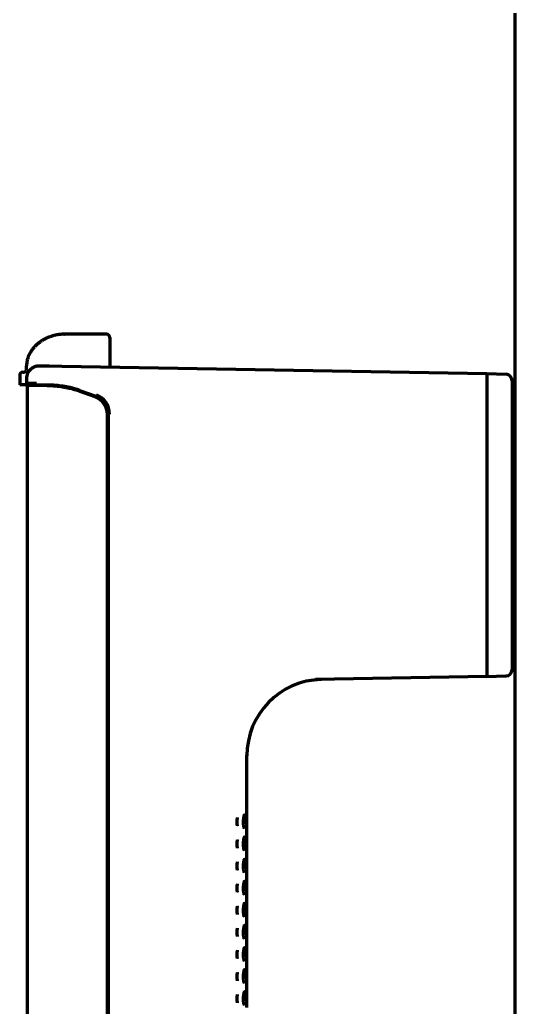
# Model space of a CAD drawing. Header units: inches. Extents: x -3055 to 7244, y 299 to 5591.
# Drawn here: x 776.6 to 855.1, y 2920.3 to 3076.6 of the extents above; entities that cross this region are included whole.
import ezdxf

# ---------------------------------------------------------------- set-up
doc = ezdxf.new("R2010")
doc.units = ezdxf.units.IN

msp = doc.modelspace()

# ---------------------------------------------------------------- linework, layer by layer
at = {"linetype": 'Continuous', "lineweight": 70}
for p, q in [((855.09, 2160.63), (855.09, 3808.63)), ((783.59, 3026.85), (783.68, 3026.85)), ((789.36, 3026.85), (783.68, 3026.85)), ((790.34, 3026.85), (789.36, 3026.85)), ((790.84, 3026.35), (790.84, 3021.67)), ((777.59, 3021.85), (777.59, 3021.1)), ((779.75, 3021.86), (781.23, 3021.84)), ((781.23, 3021.84), (783.25, 3021.8)), ((783.25, 3021.8), (850.59, 3020.63)), ((776.59, 3020.35), (776.59, 3018.85)), ((777.1, 3020.85), (777.35, 3020.85)), ((777.71, 3019.1), (777.71, 3019.86)), ((850.59, 3020.63), (853.63, 3020.52)), ((776.59, 3018.85), (776.6, 3018.85)), ((777.1, 3018.85), (776.6, 3018.85)), ((777.37, 3018.85), (777.1, 3018.85)), ((777.62, 3018.85), (777.37, 3018.85)), ((777.62, 3018.85), (777.67, 3018.85)), ((777.96, 3018.85), (777.67, 3018.85)), ((777.71, 3019.1), (779.25, 3019.1)), ((779.37, 3018.73), (777.77, 3018.73)), ((777.77, 3018.73), (777.77, 2899.13)), ((777.96, 3018.85), (779.49, 3018.85)), ((780.95, 3018.73), (779.37, 3018.73)), ((779.49, 3018.85), (780.95, 3018.85)), ((780.95, 3018.73), (781.65, 3018.73)), ((788.52, 3016.92), (786.03, 3017.83)), ((786.08, 3017.95), (788.62, 3017.02)), ((788.6, 3016.92), (786.11, 3017.83)), ((855.09, 3017.37), (854.59, 3017.37)), ((790.47, 2839.59), (790.47, 3014.14)), ((790.54, 2839.59), (790.54, 3014.14)), ((790.59, 3014.2), (790.59, 2839.53)), ((850.59, 2996.96), (850.59, 2996.81)), ((854.59, 2996.96), (854.59, 2996.81)), ((854.59, 2975.89), (855.09, 2975.89)), ((850.59, 2972.63), (823.47, 2972.15)), ((850.59, 2972.63), (853.63, 2972.73)), ((812.59, 2950.99), (812.59, 2960.17)), ((812.59, 2950.95), (812.59, 2950.99)), ((812.59, 2950.95), (812.59, 2950.96)), ((812.59, 2947.49), (812.59, 2948.26)), ((812.59, 2947.45), (812.59, 2947.49)), ((812.59, 2947.45), (812.59, 2947.46)), ((812.59, 2943.99), (812.59, 2944.76)), ((812.59, 2943.95), (812.59, 2943.99)), ((812.59, 2943.95), (812.59, 2943.96)), ((812.59, 2940.49), (812.59, 2941.26)), ((812.59, 2940.45), (812.59, 2940.49)), ((812.59, 2940.45), (812.59, 2940.46)), ((812.59, 2936.99), (812.59, 2937.76)), ((812.59, 2936.95), (812.59, 2936.99)), ((812.59, 2936.95), (812.59, 2936.96)), ((812.59, 2933.49), (812.59, 2934.26)), ((812.59, 2933.45), (812.59, 2933.49)), ((812.59, 2933.45), (812.59, 2933.46)), ((812.59, 2929.99), (812.59, 2930.76)), ((812.59, 2929.95), (812.59, 2929.99)), ((812.59, 2929.95), (812.59, 2929.96)), ((812.59, 2926.49), (812.59, 2927.26)), ((812.59, 2926.45), (812.59, 2926.49)), ((812.59, 2926.45), (812.59, 2926.46)), ((812.59, 2922.99), (812.59, 2923.76)), ((812.59, 2922.95), (812.59, 2922.99)), ((812.59, 2922.95), (812.59, 2922.96))]:
    msp.add_line(p, q, dxfattribs=at)
for centre, radius, start, end in [((790.34, 3026.35), 0.5, 0, 90), ((777.34, 3021.1), 0.25, 270, 0), ((777.09, 3020.35), 0.5, 90, 180), ((853.59, 3019.52), 1, 0, 88), ((787.59, 3014.2), 3, 0, 70), ((787.57, 3014.2), 3.25, 0, 70), ((853.59, 2973.73), 1, 272, 0), ((824.59, 2960.17), 12, 91, 180.4798)]:
    msp.add_arc(centre, radius, start, end, dxfattribs=at)
for centre, major_axis, ratio, start_param, end_param in [((780.95, 3003.85), (-14.35, 4.38), 1, 4.659358, 4.764065), ((780.95, 3003.76), (0, 14.97), 0.996917, 5.935115, 6.033925), ((787.52, 3014.14), (0, 2.96), 0.996917, 4.712389, 5.935111), ((787.59, 3014.14), (0, 2.96), 0.996917, 4.712389, 5.935111)]:
    msp.add_ellipse(centre, major_axis=major_axis, ratio=ratio, start_param=start_param, end_param=end_param, dxfattribs=at)
for points, knots in [([(783.68, 3026.85), (783.66, 3026.85), (783.65, 3026.85), (783.63, 3026.85), (783.6, 3026.85), (783.52, 3026.85), (783.36, 3026.85), (783.14, 3026.83), (782.96, 3026.81), (782.82, 3026.8), (782.78, 3026.79), (782.69, 3026.78), (782.64, 3026.77), (782.42, 3026.73), (782.25, 3026.7), (781.9, 3026.61), (781.56, 3026.51), (781.22, 3026.38), (780.89, 3026.24), (780.73, 3026.17), (780.53, 3026.06), (780.49, 3026.04), (780.41, 3026), (780.3, 3025.93), (780.18, 3025.86), (779.95, 3025.72), (779.81, 3025.61), (779.63, 3025.48), (779.59, 3025.45), (779.52, 3025.39), (779.49, 3025.36), (779.38, 3025.28), (779.32, 3025.22), (779.12, 3025.03), (778.99, 3024.91), (778.75, 3024.64), (778.64, 3024.5), (778.51, 3024.32), (778.48, 3024.28), (778.43, 3024.21), (778.41, 3024.17), (778.33, 3024.06), (778.29, 3023.98), (778.15, 3023.75), (778.07, 3023.59), (777.93, 3023.26), (777.87, 3023.09), (777.8, 3022.84), (777.78, 3022.75), (777.75, 3022.62), (777.74, 3022.57), (777.73, 3022.48), (777.72, 3022.44), (777.69, 3022.21), (777.67, 3022.03), (777.67, 3021.85)], [0, 0, 0, 0, 0.003906, 0.003906, 0.007812, 0.015625, 0.03125, 0.0625, 0.09375, 0.09375, 0.109375, 0.109375, 0.125, 0.125, 0.1875, 0.1875, 0.25, 0.3125, 0.3125, 0.375, 0.375, 0.390625, 0.390625, 0.40625, 0.4375, 0.4375, 0.5, 0.5, 0.515625, 0.515625, 0.53125, 0.53125, 0.5625, 0.5625, 0.625, 0.625, 0.6875, 0.6875, 0.703125, 0.703125, 0.71875, 0.71875, 0.75, 0.75, 0.8125, 0.8125, 0.875, 0.875, 0.90625, 0.90625, 0.921875, 0.921875, 0.9375, 0.9375, 1, 1, 1, 1]), ([(777.71, 3019.86), (777.71, 3020), (777.72, 3020.13), (777.76, 3020.32), (777.78, 3020.39), (777.8, 3020.47), (777.81, 3020.48), (777.82, 3020.51), (777.83, 3020.53), (777.84, 3020.58), (777.85, 3020.61), (777.92, 3020.76), (777.98, 3020.88), (778.07, 3021.01), (778.09, 3021.04), (778.13, 3021.09), (778.15, 3021.12), (778.22, 3021.2), (778.26, 3021.24), (778.4, 3021.38), (778.51, 3021.47), (778.65, 3021.56), (778.67, 3021.57), (778.73, 3021.61), (778.76, 3021.62), (778.85, 3021.67), (778.97, 3021.72), (779.09, 3021.77), (779.19, 3021.79), (779.22, 3021.8), (779.29, 3021.82), (779.32, 3021.83), (779.48, 3021.86), (779.61, 3021.87), (779.75, 3021.86)], [0, 0, 0, 0, 0.125, 0.125, 0.1875, 0.1875, 0.203125, 0.203125, 0.21875, 0.21875, 0.25, 0.25, 0.375, 0.375, 0.40625, 0.40625, 0.4375, 0.4375, 0.5, 0.5, 0.625, 0.625, 0.65625, 0.65625, 0.6875, 0.6875, 0.75, 0.8125, 0.8125, 0.84375, 0.84375, 0.875, 0.875, 1, 1, 1, 1]), ([(854.59, 3019.52), (854.59, 3019.52), (854.59, 3019.52), (854.59, 3019.51), (854.59, 3019.5), (854.59, 3019.48), (854.59, 3019.45), (854.59, 3019.34), (854.59, 3019.24), (854.59, 3018.96), (854.59, 3018.78), (854.59, 3018.47), (854.59, 3018.35), (854.59, 3018.2), (854.59, 3018.17), (854.59, 3018.1), (854.59, 3018.07), (854.59, 3017.97), (854.59, 3017.9), (854.59, 3017.55), (854.59, 3017.23), (854.59, 3016.71), (854.59, 3016.52), (854.59, 3016.24), (854.59, 3016.14), (854.59, 3015.94), (854.59, 3015.84), (854.59, 3015.32), (854.59, 3014.87), (854.59, 3013.93), (854.59, 3013.43), (854.59, 3012.64), (854.59, 3012.37), (854.59, 3011.96), (854.59, 3011.82), (854.59, 3011.6), (854.59, 3011.53), (854.59, 3011.39), (854.59, 3011.32), (854.59, 3010.66), (854.59, 3010.07), (854.59, 3008.83), (854.59, 3008.2), (854.59, 3007.22), (854.59, 3006.89), (854.59, 3006.38), (854.59, 3006.22), (854.59, 3005.88), (854.59, 3005.71), (854.59, 3004.85), (854.59, 3004.16), (854.59, 3002.76), (854.59, 3002.05), (854.59, 3000.62), (854.59, 2999.89), (854.59, 2999.07), (854.59, 2998.98), (854.59, 2998.8), (854.59, 2998.71), (854.59, 2998.43), (854.59, 2998.25), (854.59, 2997.7), (854.59, 2997.33), (854.59, 2996.96)], [0, 0, 0, 0, 0.01425, 0.01425, 0.029897, 0.029897, 0.06119, 0.06119, 0.123777, 0.123777, 0.186365, 0.186365, 0.217658, 0.217658, 0.225482, 0.225482, 0.233305, 0.233305, 0.248952, 0.248952, 0.311539, 0.311539, 0.342833, 0.342833, 0.35848, 0.35848, 0.374127, 0.374127, 0.436714, 0.436714, 0.499301, 0.499301, 0.530595, 0.530595, 0.546242, 0.546242, 0.554065, 0.554065, 0.561889, 0.561889, 0.624476, 0.624476, 0.687063, 0.687063, 0.718357, 0.718357, 0.734004, 0.734004, 0.749651, 0.749651, 0.812238, 0.812238, 0.874825, 0.874825, 0.937413, 0.937413, 0.945236, 0.945236, 0.95306, 0.95306, 0.968706, 0.968706, 1, 1, 1, 1]), ([(777.96, 3018.85), (777.95, 3018.85), (777.93, 3018.85), (777.91, 3018.86), (777.9, 3018.86), (777.88, 3018.86), (777.87, 3018.87), (777.85, 3018.88), (777.84, 3018.88), (777.81, 3018.9), (777.8, 3018.91), (777.77, 3018.94), (777.76, 3018.95), (777.75, 3018.97), (777.75, 3018.98), (777.74, 3018.99), (777.73, 3019.01), (777.72, 3019.02), (777.72, 3019.04), (777.72, 3019.04), (777.71, 3019.07), (777.71, 3019.09), (777.71, 3019.1)], [0, 0, 0, 0, 0.125, 0.125, 0.1875, 0.1875, 0.25, 0.25, 0.375, 0.375, 0.5, 0.5, 0.625, 0.625, 0.6875, 0.6875, 0.75, 0.8125, 0.8125, 0.875, 0.875, 1, 1, 1, 1]), ([(780.95, 3018.85), (781.07, 3018.85), (781.19, 3018.85), (781.45, 3018.84), (781.58, 3018.84), (781.86, 3018.82), (782, 3018.82), (782.22, 3018.8), (782.3, 3018.79), (782.41, 3018.78), (782.45, 3018.78), (782.53, 3018.77), (782.57, 3018.76), (782.76, 3018.74), (782.92, 3018.72), (783.16, 3018.69), (783.25, 3018.67), (783.37, 3018.66), (783.41, 3018.65), (783.49, 3018.63), (783.53, 3018.63), (783.74, 3018.59), (784.07, 3018.53), (784.41, 3018.45), (784.58, 3018.41)], [0, 0, 0, 0, 0.125, 0.125, 0.25, 0.25, 0.375, 0.375, 0.4375, 0.4375, 0.46875, 0.46875, 0.5, 0.5, 0.625, 0.625, 0.6875, 0.6875, 0.71875, 0.71875, 0.75, 0.75, 0.875, 1, 1, 1, 1]), ([(780.95, 3018.73), (781.07, 3018.73), (781.2, 3018.73), (781.47, 3018.72), (781.6, 3018.71), (781.89, 3018.7), (782.03, 3018.69), (782.26, 3018.67), (782.34, 3018.66), (782.45, 3018.65), (782.49, 3018.65), (782.57, 3018.64), (782.61, 3018.63), (782.81, 3018.61), (782.97, 3018.59), (783.29, 3018.54), (783.45, 3018.51), (783.78, 3018.45), (783.95, 3018.42), (784.16, 3018.38), (784.2, 3018.37), (784.29, 3018.35), (784.33, 3018.34), (784.46, 3018.31), (784.54, 3018.29), (784.63, 3018.26)], [0, 0, 0, 0, 0.125, 0.125, 0.25, 0.25, 0.375, 0.375, 0.4375, 0.4375, 0.46875, 0.46875, 0.5, 0.5, 0.625, 0.625, 0.75, 0.75, 0.875, 0.875, 0.90625, 0.90625, 0.9375, 0.9375, 1, 1, 1, 1]), ([(850.59, 2996.81), (850.59, 2993.54), (850.59, 2987.12), (850.59, 2979.12), (850.59, 2973.85), (850.59, 2972.63), (850.59, 2972.63)], [0, 0, 0, 0, 0.250016, 0.500032, 0.750048, 1, 1, 1, 1]), ([(854.59, 2996.81), (854.59, 2996.06), (854.59, 2995.31), (854.59, 2994.37), (854.59, 2994.19), (854.59, 2993.81), (854.59, 2993.63), (854.59, 2993.07), (854.59, 2992.7), (854.59, 2991.6), (854.59, 2990.88), (854.59, 2989.45), (854.59, 2988.74), (854.59, 2987.35), (854.59, 2986.67), (854.59, 2985.91), (854.59, 2985.83), (854.59, 2985.66), (854.59, 2985.41), (854.59, 2985.16), (854.59, 2984.83), (854.59, 2984.67), (854.59, 2984.35), (854.59, 2984.18), (854.59, 2983.39), (854.59, 2982.78), (854.59, 2981.6), (854.59, 2981.04), (854.59, 2980.22), (854.59, 2979.96), (854.59, 2979.64), (854.59, 2979.57), (854.59, 2979.45), (854.59, 2979.26), (854.59, 2979.07), (854.59, 2978.47), (854.59, 2978.01), (854.59, 2977.17), (854.59, 2976.78), (854.59, 2976.33), (854.59, 2976.2), (854.59, 2976.08), (854.59, 2975.99), (854.59, 2975.95), (854.59, 2975.75), (854.59, 2975.6), (854.59, 2975.17), (854.59, 2974.92), (854.59, 2974.49), (854.59, 2974.31), (854.59, 2974.09), (854.59, 2974.03), (854.59, 2973.95), (854.59, 2973.92), (854.59, 2973.88), (854.59, 2973.86), (854.59, 2973.77), (854.59, 2973.73), (854.59, 2973.73)], [0, 0, 0, 0, 0.062517, 0.062517, 0.078146, 0.078146, 0.093775, 0.093775, 0.125034, 0.125034, 0.187551, 0.187551, 0.250068, 0.250068, 0.312584, 0.312584, 0.320399, 0.320399, 0.328214, 0.343843, 0.343843, 0.359472, 0.359472, 0.375101, 0.375101, 0.437618, 0.437618, 0.500135, 0.500135, 0.531394, 0.531394, 0.539208, 0.539208, 0.547023, 0.562652, 0.562652, 0.625169, 0.625169, 0.687686, 0.687686, 0.703315, 0.71113, 0.71113, 0.718944, 0.718944, 0.750203, 0.750203, 0.81272, 0.81272, 0.875236, 0.875236, 0.906495, 0.906495, 0.922124, 0.922124, 0.937753, 0.937753, 1, 1, 1, 1]), ([(812.05, 2949.48), (812.05, 2949.55), (812.04, 2949.76), (812.06, 2950.11), (812.11, 2950.42), (812.15, 2950.59), (812.17, 2950.65), (812.17, 2950.66), (812.17, 2950.66)], [0, 0, 0, 0, 0.131178, 0.418189, 0.657493, 0.839491, 0.956498, 1, 1, 1, 1]), ([(812.17, 2950.65), (812.17, 2950.65), (812.17, 2950.66), (812.18, 2950.69), (812.2, 2950.71), (812.22, 2950.73), (812.22, 2950.74), (812.24, 2950.75), (812.24, 2950.75), (812.25, 2950.75), (812.26, 2950.75), (812.26, 2950.75), (812.26, 2950.74), (812.27, 2950.74), (812.28, 2950.73), (812.29, 2950.71), (812.3, 2950.69), (812.31, 2950.68), (812.31, 2950.67), (812.31, 2950.66), (812.32, 2950.63), (812.33, 2950.59), (812.34, 2950.54), (812.34, 2950.53), (812.35, 2950.5), (812.35, 2950.49), (812.36, 2950.46), (812.36, 2950.43), (812.37, 2950.35), (812.37, 2950.3), (812.38, 2950.22), (812.38, 2950.2), (812.38, 2950.18), (812.38, 2950.18), (812.38, 2950.17)], [0, 0, 0, 0, 0.008591, 0.008591, 0.143881, 0.143881, 0.211527, 0.211527, 0.279172, 0.279172, 0.312995, 0.312995, 0.346817, 0.346817, 0.414463, 0.482108, 0.482108, 0.51593, 0.51593, 0.549753, 0.549753, 0.685044, 0.685044, 0.718866, 0.718866, 0.752689, 0.752689, 0.820334, 0.820334, 0.955625, 0.955625, 0.989447, 0.989447, 1, 1, 1, 1]), ([(812.59, 2948.29), (812.59, 2948.29), (812.59, 2948.3), (812.59, 2948.33), (812.58, 2948.49), (812.56, 2948.82), (812.55, 2949.28), (812.55, 2949.79), (812.56, 2950.28), (812.57, 2950.67), (812.58, 2950.87), (812.59, 2950.94), (812.59, 2950.95), (812.59, 2950.95)], [0, 0, 0, 0, 0.010183, 0.070351, 0.180646, 0.300593, 0.425928, 0.557826, 0.693584, 0.815302, 0.931069, 0.992468, 1, 1, 1, 1]), ([(811.02, 2949.63), (811.02, 2949.66), (811.02, 2949.69), (811.02, 2949.75), (811.02, 2949.79), (811.03, 2949.88), (811.04, 2949.94), (811.05, 2950.03), (811.05, 2950.06), (811.07, 2950.12), (811.08, 2950.17), (811.09, 2950.22), (811.1, 2950.26), (811.11, 2950.27), (811.11, 2950.29)], [0, 0, 0, 0, 0.133672, 0.133672, 0.267344, 0.267344, 0.534688, 0.534688, 0.66836, 0.66836, 0.802032, 0.935704, 0.935704, 1, 1, 1, 1]), ([(811.11, 2948.98), (811.1, 2949.01), (811.09, 2949.05), (811.07, 2949.1), (811.07, 2949.11), (811.07, 2949.14), (811.06, 2949.15), (811.05, 2949.2), (811.05, 2949.22), (811.04, 2949.31), (811.03, 2949.37), (811.02, 2949.47), (811.02, 2949.5), (811.02, 2949.56), (811.02, 2949.6), (811.02, 2949.63)], [0, 0, 0, 0, 0.182784, 0.182784, 0.250885, 0.250885, 0.318987, 0.318987, 0.455189, 0.455189, 0.727595, 0.727595, 0.863797, 0.863797, 1, 1, 1, 1]), ([(812.17, 2948.6), (812.17, 2948.6), (812.17, 2948.6), (812.15, 2948.64), (812.13, 2948.74), (812.09, 2948.95), (812.06, 2949.21), (812.05, 2949.4), (812.05, 2949.48)], [0, 0, 0, 0, 0.016778, 0.130118, 0.295745, 0.532032, 0.825813, 1, 1, 1, 1]), ([(812.48, 2949.51), (812.48, 2949.56), (812.48, 2949.79), (812.48, 2950.09), (812.46, 2950.27), (812.46, 2950.3)], [0, 0, 0, 0, 0.175328, 0.891133, 1, 1, 1, 1]), ([(812.59, 2944.79), (812.59, 2944.79), (812.59, 2944.8), (812.59, 2944.83), (812.58, 2944.99), (812.56, 2945.32), (812.55, 2945.78), (812.55, 2946.29), (812.56, 2946.78), (812.57, 2947.17), (812.58, 2947.37), (812.59, 2947.44), (812.59, 2947.45), (812.59, 2947.45)], [0, 0, 0, 0, 0.010183, 0.070351, 0.180646, 0.300593, 0.425928, 0.557826, 0.693584, 0.815302, 0.931069, 0.992468, 1, 1, 1, 1]), ([(811.02, 2946.13), (811.02, 2946.16), (811.02, 2946.19), (811.02, 2946.25), (811.02, 2946.29), (811.03, 2946.38), (811.04, 2946.44), (811.05, 2946.53), (811.05, 2946.56), (811.07, 2946.62), (811.08, 2946.67), (811.09, 2946.72), (811.1, 2946.76), (811.11, 2946.77), (811.11, 2946.79)], [0, 0, 0, 0, 0.133672, 0.133672, 0.267344, 0.267344, 0.534688, 0.534688, 0.66836, 0.66836, 0.802032, 0.935704, 0.935704, 1, 1, 1, 1]), ([(811.11, 2945.48), (811.1, 2945.51), (811.09, 2945.55), (811.07, 2945.6), (811.07, 2945.61), (811.07, 2945.64), (811.06, 2945.65), (811.05, 2945.7), (811.05, 2945.72), (811.04, 2945.81), (811.03, 2945.87), (811.02, 2945.97), (811.02, 2946), (811.02, 2946.06), (811.02, 2946.1), (811.02, 2946.13)], [0, 0, 0, 0, 0.182784, 0.182784, 0.250885, 0.250885, 0.318987, 0.318987, 0.455189, 0.455189, 0.727595, 0.727595, 0.863797, 0.863797, 1, 1, 1, 1]), ([(812.05, 2945.98), (812.05, 2946.05), (812.04, 2946.26), (812.06, 2946.61), (812.11, 2946.92), (812.15, 2947.09), (812.17, 2947.15), (812.17, 2947.16), (812.17, 2947.16)], [0, 0, 0, 0, 0.131178, 0.418189, 0.657493, 0.839491, 0.956498, 1, 1, 1, 1]), ([(812.17, 2945.1), (812.17, 2945.1), (812.17, 2945.1), (812.15, 2945.14), (812.13, 2945.24), (812.09, 2945.45), (812.06, 2945.71), (812.05, 2945.9), (812.05, 2945.98)], [0, 0, 0, 0, 0.016778, 0.130118, 0.295745, 0.532032, 0.825813, 1, 1, 1, 1]), ([(812.17, 2947.15), (812.17, 2947.15), (812.17, 2947.16), (812.18, 2947.19), (812.2, 2947.21), (812.22, 2947.23), (812.22, 2947.24), (812.24, 2947.25), (812.24, 2947.25), (812.25, 2947.25), (812.26, 2947.25), (812.26, 2947.25), (812.26, 2947.24), (812.27, 2947.24), (812.28, 2947.23), (812.29, 2947.21), (812.3, 2947.19), (812.31, 2947.18), (812.31, 2947.17), (812.31, 2947.16), (812.32, 2947.13), (812.33, 2947.09), (812.34, 2947.04), (812.34, 2947.03), (812.35, 2947), (812.35, 2946.99), (812.36, 2946.96), (812.36, 2946.93), (812.37, 2946.85), (812.37, 2946.8), (812.38, 2946.72), (812.38, 2946.7), (812.38, 2946.68), (812.38, 2946.68), (812.38, 2946.67)], [0, 0, 0, 0, 0.008591, 0.008591, 0.143881, 0.143881, 0.211527, 0.211527, 0.279172, 0.279172, 0.312995, 0.312995, 0.346817, 0.346817, 0.414463, 0.482108, 0.482108, 0.51593, 0.51593, 0.549753, 0.549753, 0.685044, 0.685044, 0.718866, 0.718866, 0.752689, 0.752689, 0.820334, 0.820334, 0.955625, 0.955625, 0.989447, 0.989447, 1, 1, 1, 1]), ([(812.48, 2946.01), (812.48, 2946.06), (812.48, 2946.29), (812.48, 2946.59), (812.46, 2946.77), (812.46, 2946.8)], [0, 0, 0, 0, 0.175328, 0.891133, 1, 1, 1, 1]), ([(811.02, 2942.63), (811.02, 2942.66), (811.02, 2942.69), (811.02, 2942.75), (811.02, 2942.79), (811.03, 2942.88), (811.04, 2942.94), (811.05, 2943.03), (811.05, 2943.06), (811.07, 2943.12), (811.08, 2943.17), (811.09, 2943.22), (811.1, 2943.26), (811.11, 2943.27), (811.11, 2943.29)], [0, 0, 0, 0, 0.133672, 0.133672, 0.267344, 0.267344, 0.534688, 0.534688, 0.66836, 0.66836, 0.802032, 0.935704, 0.935704, 1, 1, 1, 1]), ([(812.05, 2942.48), (812.05, 2942.55), (812.04, 2942.76), (812.06, 2943.11), (812.11, 2943.42), (812.15, 2943.59), (812.17, 2943.66), (812.17, 2943.66), (812.16, 2943.64), (812.15, 2943.62)], [0, 0, 0, 0, 0.117752, 0.375388, 0.590198, 0.753569, 0.858601, 0.934883, 1, 1, 1, 1]), ([(812.17, 2943.65), (812.17, 2943.65), (812.17, 2943.66), (812.18, 2943.69), (812.2, 2943.71), (812.22, 2943.73), (812.22, 2943.74), (812.24, 2943.75), (812.24, 2943.75), (812.25, 2943.75), (812.26, 2943.75), (812.26, 2943.75), (812.26, 2943.74), (812.27, 2943.74), (812.28, 2943.73), (812.29, 2943.71), (812.3, 2943.69), (812.31, 2943.68), (812.31, 2943.67), (812.31, 2943.66), (812.32, 2943.63), (812.33, 2943.59), (812.34, 2943.54), (812.34, 2943.53), (812.35, 2943.5), (812.35, 2943.49), (812.36, 2943.46), (812.36, 2943.43), (812.37, 2943.35), (812.37, 2943.3), (812.38, 2943.22), (812.38, 2943.2), (812.38, 2943.18), (812.38, 2943.18), (812.38, 2943.17)], [0, 0, 0, 0, 0.008591, 0.008591, 0.143881, 0.143881, 0.211527, 0.211527, 0.279172, 0.279172, 0.312995, 0.312995, 0.346817, 0.346817, 0.414463, 0.482108, 0.482108, 0.51593, 0.51593, 0.549753, 0.549753, 0.685044, 0.685044, 0.718866, 0.718866, 0.752689, 0.752689, 0.820334, 0.820334, 0.955625, 0.955625, 0.989447, 0.989447, 1, 1, 1, 1]), ([(812.48, 2942.51), (812.48, 2942.56), (812.48, 2942.79), (812.48, 2943.09), (812.46, 2943.27), (812.46, 2943.3)], [0, 0, 0, 0, 0.175328, 0.891133, 1, 1, 1, 1]), ([(812.59, 2941.29), (812.59, 2941.29), (812.59, 2941.3), (812.59, 2941.33), (812.58, 2941.49), (812.56, 2941.82), (812.55, 2942.28), (812.55, 2942.79), (812.56, 2943.28), (812.57, 2943.67), (812.58, 2943.87), (812.59, 2943.94), (812.59, 2943.95), (812.59, 2943.95)], [0, 0, 0, 0, 0.010183, 0.070351, 0.180646, 0.300593, 0.425928, 0.557827, 0.693585, 0.815302, 0.931069, 0.992468, 1, 1, 1, 1]), ([(811.11, 2941.98), (811.1, 2942.01), (811.09, 2942.05), (811.07, 2942.1), (811.07, 2942.11), (811.07, 2942.14), (811.06, 2942.15), (811.05, 2942.2), (811.05, 2942.22), (811.04, 2942.31), (811.03, 2942.37), (811.02, 2942.47), (811.02, 2942.5), (811.02, 2942.56), (811.02, 2942.6), (811.02, 2942.63)], [0, 0, 0, 0, 0.182784, 0.182784, 0.250885, 0.250885, 0.318987, 0.318987, 0.455189, 0.455189, 0.727595, 0.727595, 0.863797, 0.863797, 1, 1, 1, 1]), ([(812.17, 2941.6), (812.17, 2941.6), (812.17, 2941.6), (812.15, 2941.64), (812.13, 2941.74), (812.09, 2941.95), (812.06, 2942.21), (812.05, 2942.4), (812.05, 2942.48)], [0, 0, 0, 0, 0.016778, 0.130118, 0.295745, 0.532032, 0.825813, 1, 1, 1, 1]), ([(811.02, 2939.13), (811.02, 2939.16), (811.02, 2939.19), (811.02, 2939.25), (811.02, 2939.29), (811.03, 2939.38), (811.04, 2939.44), (811.05, 2939.53), (811.05, 2939.56), (811.07, 2939.62), (811.08, 2939.67), (811.09, 2939.72), (811.1, 2939.76), (811.11, 2939.77), (811.11, 2939.79)], [0, 0, 0, 0, 0.133672, 0.133672, 0.267344, 0.267344, 0.534688, 0.534688, 0.66836, 0.66836, 0.802032, 0.935704, 0.935704, 1, 1, 1, 1]), ([(812.05, 2938.98), (812.05, 2939.05), (812.04, 2939.26), (812.06, 2939.61), (812.11, 2939.92), (812.15, 2940.09), (812.17, 2940.15), (812.17, 2940.16), (812.17, 2940.16)], [0, 0, 0, 0, 0.131178, 0.418189, 0.657493, 0.839491, 0.956498, 1, 1, 1, 1]), ([(812.17, 2940.15), (812.17, 2940.15), (812.17, 2940.16), (812.18, 2940.19), (812.2, 2940.21), (812.22, 2940.23), (812.22, 2940.24), (812.24, 2940.25), (812.24, 2940.25), (812.25, 2940.25), (812.26, 2940.25), (812.26, 2940.25), (812.26, 2940.24), (812.27, 2940.24), (812.28, 2940.23), (812.29, 2940.21), (812.3, 2940.19), (812.31, 2940.18), (812.31, 2940.17), (812.31, 2940.16), (812.32, 2940.13), (812.33, 2940.09), (812.34, 2940.04), (812.34, 2940.03), (812.35, 2940), (812.35, 2939.99), (812.36, 2939.96), (812.36, 2939.93), (812.37, 2939.85), (812.37, 2939.8), (812.38, 2939.72), (812.38, 2939.7), (812.38, 2939.68), (812.38, 2939.68), (812.38, 2939.67)], [0, 0, 0, 0, 0.008591, 0.008591, 0.143881, 0.143881, 0.211527, 0.211527, 0.279172, 0.279172, 0.312995, 0.312995, 0.346817, 0.346817, 0.414463, 0.482108, 0.482108, 0.51593, 0.51593, 0.549753, 0.549753, 0.685044, 0.685044, 0.718866, 0.718866, 0.752689, 0.752689, 0.820334, 0.820334, 0.955625, 0.955625, 0.989447, 0.989447, 1, 1, 1, 1]), ([(812.48, 2939.01), (812.48, 2939.06), (812.48, 2939.29), (812.48, 2939.59), (812.46, 2939.77), (812.46, 2939.8)], [0, 0, 0, 0, 0.175328, 0.891133, 1, 1, 1, 1]), ([(812.59, 2937.79), (812.59, 2937.79), (812.59, 2937.8), (812.59, 2937.83), (812.58, 2937.99), (812.56, 2938.32), (812.55, 2938.78), (812.55, 2939.29), (812.56, 2939.78), (812.57, 2940.17), (812.58, 2940.37), (812.59, 2940.44), (812.59, 2940.45), (812.59, 2940.45)], [0, 0, 0, 0, 0.010183, 0.070351, 0.180646, 0.300593, 0.425928, 0.557827, 0.693585, 0.815302, 0.931069, 0.992468, 1, 1, 1, 1]), ([(811.11, 2938.48), (811.1, 2938.51), (811.09, 2938.55), (811.07, 2938.6), (811.07, 2938.61), (811.07, 2938.64), (811.06, 2938.65), (811.05, 2938.7), (811.05, 2938.72), (811.04, 2938.81), (811.03, 2938.87), (811.02, 2938.97), (811.02, 2939), (811.02, 2939.06), (811.02, 2939.1), (811.02, 2939.13)], [0, 0, 0, 0, 0.182784, 0.182784, 0.250885, 0.250885, 0.318987, 0.318987, 0.455189, 0.455189, 0.727595, 0.727595, 0.863797, 0.863797, 1, 1, 1, 1]), ([(812.17, 2938.1), (812.17, 2938.1), (812.17, 2938.1), (812.15, 2938.14), (812.13, 2938.24), (812.09, 2938.45), (812.06, 2938.71), (812.05, 2938.9), (812.05, 2938.98)], [0, 0, 0, 0, 0.016778, 0.130118, 0.295745, 0.532032, 0.825813, 1, 1, 1, 1]), ([(812.05, 2935.48), (812.05, 2935.55), (812.04, 2935.76), (812.06, 2936.11), (812.11, 2936.42), (812.15, 2936.59), (812.17, 2936.65), (812.17, 2936.66), (812.17, 2936.66)], [0, 0, 0, 0, 0.131178, 0.418189, 0.657493, 0.839491, 0.956498, 1, 1, 1, 1]), ([(812.17, 2936.65), (812.17, 2936.65), (812.17, 2936.66), (812.18, 2936.69), (812.2, 2936.71), (812.22, 2936.73), (812.22, 2936.74), (812.24, 2936.75), (812.24, 2936.75), (812.25, 2936.75), (812.26, 2936.75), (812.26, 2936.75), (812.26, 2936.74), (812.27, 2936.74), (812.28, 2936.73), (812.29, 2936.71), (812.3, 2936.69), (812.31, 2936.68), (812.31, 2936.67), (812.31, 2936.66), (812.32, 2936.63), (812.33, 2936.59), (812.34, 2936.54), (812.34, 2936.53), (812.35, 2936.5), (812.35, 2936.49), (812.36, 2936.46), (812.36, 2936.43), (812.37, 2936.35), (812.37, 2936.3), (812.38, 2936.22), (812.38, 2936.2), (812.38, 2936.18), (812.38, 2936.18), (812.38, 2936.17)], [0, 0, 0, 0, 0.008591, 0.008591, 0.143881, 0.143881, 0.211527, 0.211527, 0.279172, 0.279172, 0.312995, 0.312995, 0.346817, 0.346817, 0.414463, 0.482108, 0.482108, 0.51593, 0.51593, 0.549753, 0.549753, 0.685044, 0.685044, 0.718866, 0.718866, 0.752689, 0.752689, 0.820334, 0.820334, 0.955625, 0.955625, 0.989447, 0.989447, 1, 1, 1, 1]), ([(812.59, 2934.29), (812.59, 2934.29), (812.59, 2934.3), (812.59, 2934.33), (812.58, 2934.49), (812.56, 2934.82), (812.55, 2935.28), (812.55, 2935.79), (812.56, 2936.28), (812.57, 2936.67), (812.58, 2936.87), (812.59, 2936.94), (812.59, 2936.95), (812.59, 2936.95)], [0, 0, 0, 0, 0.010183, 0.070351, 0.180646, 0.300593, 0.425928, 0.557827, 0.693585, 0.815302, 0.931069, 0.992468, 1, 1, 1, 1]), ([(811.02, 2935.63), (811.02, 2935.66), (811.02, 2935.69), (811.02, 2935.75), (811.02, 2935.79), (811.03, 2935.88), (811.04, 2935.94), (811.05, 2936.03), (811.05, 2936.06), (811.07, 2936.12), (811.08, 2936.17), (811.09, 2936.22), (811.1, 2936.26), (811.11, 2936.27), (811.11, 2936.29)], [0, 0, 0, 0, 0.133672, 0.133672, 0.267344, 0.267344, 0.534688, 0.534688, 0.66836, 0.66836, 0.802032, 0.935704, 0.935704, 1, 1, 1, 1]), ([(811.11, 2934.98), (811.1, 2935.01), (811.09, 2935.05), (811.07, 2935.1), (811.07, 2935.11), (811.07, 2935.14), (811.06, 2935.15), (811.05, 2935.2), (811.05, 2935.22), (811.04, 2935.31), (811.03, 2935.37), (811.02, 2935.47), (811.02, 2935.5), (811.02, 2935.56), (811.02, 2935.6), (811.02, 2935.63)], [0, 0, 0, 0, 0.182784, 0.182784, 0.250885, 0.250885, 0.318987, 0.318987, 0.455189, 0.455189, 0.727595, 0.727595, 0.863797, 0.863797, 1, 1, 1, 1]), ([(812.17, 2934.6), (812.17, 2934.6), (812.17, 2934.6), (812.15, 2934.64), (812.13, 2934.74), (812.09, 2934.95), (812.06, 2935.21), (812.05, 2935.4), (812.05, 2935.48)], [0, 0, 0, 0, 0.016778, 0.130118, 0.295745, 0.532032, 0.825813, 1, 1, 1, 1]), ([(812.48, 2935.51), (812.48, 2935.56), (812.48, 2935.79), (812.48, 2936.09), (812.46, 2936.27), (812.46, 2936.3)], [0, 0, 0, 0, 0.175328, 0.891133, 1, 1, 1, 1]), ([(812.59, 2930.79), (812.59, 2930.79), (812.59, 2930.8), (812.59, 2930.83), (812.58, 2930.99), (812.56, 2931.32), (812.55, 2931.78), (812.55, 2932.29), (812.56, 2932.78), (812.57, 2933.17), (812.58, 2933.37), (812.59, 2933.44), (812.59, 2933.45), (812.59, 2933.45)], [0, 0, 0, 0, 0.010183, 0.070351, 0.180646, 0.300593, 0.425928, 0.557827, 0.693585, 0.815302, 0.931069, 0.992468, 1, 1, 1, 1]), ([(811.02, 2932.13), (811.02, 2932.16), (811.02, 2932.19), (811.02, 2932.25), (811.02, 2932.29), (811.03, 2932.38), (811.04, 2932.44), (811.05, 2932.53), (811.05, 2932.56), (811.07, 2932.62), (811.08, 2932.67), (811.09, 2932.72), (811.1, 2932.76), (811.11, 2932.77), (811.11, 2932.79)], [0, 0, 0, 0, 0.133672, 0.133672, 0.267344, 0.267344, 0.534688, 0.534688, 0.66836, 0.66836, 0.802032, 0.935704, 0.935704, 1, 1, 1, 1]), ([(811.11, 2931.48), (811.1, 2931.51), (811.09, 2931.55), (811.07, 2931.6), (811.07, 2931.61), (811.07, 2931.64), (811.06, 2931.65), (811.05, 2931.7), (811.05, 2931.72), (811.04, 2931.81), (811.03, 2931.87), (811.02, 2931.97), (811.02, 2932), (811.02, 2932.06), (811.02, 2932.1), (811.02, 2932.13)], [0, 0, 0, 0, 0.182784, 0.182784, 0.250885, 0.250885, 0.318987, 0.318987, 0.455189, 0.455189, 0.727595, 0.727595, 0.863797, 0.863797, 1, 1, 1, 1]), ([(812.05, 2931.98), (812.05, 2932.05), (812.04, 2932.26), (812.06, 2932.61), (812.11, 2932.92), (812.15, 2933.09), (812.17, 2933.15), (812.17, 2933.16), (812.17, 2933.16)], [0, 0, 0, 0, 0.131178, 0.418189, 0.657493, 0.839491, 0.956498, 1, 1, 1, 1]), ([(812.17, 2931.1), (812.17, 2931.1), (812.17, 2931.1), (812.15, 2931.14), (812.13, 2931.24), (812.09, 2931.45), (812.06, 2931.71), (812.05, 2931.9), (812.05, 2931.98)], [0, 0, 0, 0, 0.016778, 0.130118, 0.295745, 0.532032, 0.825813, 1, 1, 1, 1]), ([(812.17, 2933.15), (812.17, 2933.15), (812.17, 2933.16), (812.18, 2933.19), (812.2, 2933.21), (812.22, 2933.23), (812.22, 2933.24), (812.24, 2933.25), (812.24, 2933.25), (812.25, 2933.25), (812.26, 2933.25), (812.26, 2933.25), (812.26, 2933.24), (812.27, 2933.24), (812.28, 2933.23), (812.29, 2933.21), (812.3, 2933.19), (812.31, 2933.18), (812.31, 2933.17), (812.31, 2933.16), (812.32, 2933.13), (812.33, 2933.09), (812.34, 2933.04), (812.34, 2933.03), (812.35, 2933), (812.35, 2932.99), (812.36, 2932.96), (812.36, 2932.93), (812.37, 2932.85), (812.37, 2932.8), (812.38, 2932.72), (812.38, 2932.7), (812.38, 2932.68), (812.38, 2932.68), (812.38, 2932.67)], [0, 0, 0, 0, 0.008591, 0.008591, 0.143881, 0.143881, 0.211527, 0.211527, 0.279172, 0.279172, 0.312995, 0.312995, 0.346817, 0.346817, 0.414463, 0.482108, 0.482108, 0.51593, 0.51593, 0.549753, 0.549753, 0.685044, 0.685044, 0.718866, 0.718866, 0.752689, 0.752689, 0.820334, 0.820334, 0.955625, 0.955625, 0.989447, 0.989447, 1, 1, 1, 1]), ([(812.48, 2932.01), (812.48, 2932.06), (812.48, 2932.29), (812.48, 2932.59), (812.46, 2932.77), (812.46, 2932.8)], [0, 0, 0, 0, 0.175328, 0.891133, 1, 1, 1, 1]), ([(811.02, 2928.63), (811.02, 2928.66), (811.02, 2928.69), (811.02, 2928.75), (811.02, 2928.79), (811.03, 2928.88), (811.04, 2928.94), (811.05, 2929.03), (811.05, 2929.06), (811.07, 2929.12), (811.08, 2929.17), (811.09, 2929.22), (811.1, 2929.26), (811.11, 2929.27), (811.11, 2929.29)], [0, 0, 0, 0, 0.133672, 0.133672, 0.267344, 0.267344, 0.534688, 0.534688, 0.66836, 0.66836, 0.802032, 0.935704, 0.935704, 1, 1, 1, 1]), ([(812.05, 2928.48), (812.05, 2928.55), (812.04, 2928.76), (812.06, 2929.11), (812.11, 2929.42), (812.15, 2929.59), (812.17, 2929.65), (812.17, 2929.66), (812.17, 2929.66)], [0, 0, 0, 0, 0.131178, 0.418189, 0.657493, 0.839491, 0.956498, 1, 1, 1, 1]), ([(812.17, 2929.65), (812.17, 2929.65), (812.17, 2929.66), (812.18, 2929.69), (812.2, 2929.71), (812.22, 2929.73), (812.22, 2929.74), (812.24, 2929.75), (812.24, 2929.75), (812.25, 2929.75), (812.26, 2929.75), (812.26, 2929.75), (812.26, 2929.74), (812.27, 2929.74), (812.28, 2929.73), (812.29, 2929.71), (812.3, 2929.69), (812.31, 2929.68), (812.31, 2929.67), (812.31, 2929.66), (812.32, 2929.63), (812.33, 2929.59), (812.34, 2929.54), (812.34, 2929.53), (812.35, 2929.5), (812.35, 2929.49), (812.36, 2929.46), (812.36, 2929.43), (812.37, 2929.35), (812.37, 2929.3), (812.38, 2929.22), (812.38, 2929.2), (812.38, 2929.18), (812.38, 2929.18), (812.38, 2929.17)], [0, 0, 0, 0, 0.008591, 0.008591, 0.143881, 0.143881, 0.211527, 0.211527, 0.279172, 0.279172, 0.312995, 0.312995, 0.346817, 0.346817, 0.414463, 0.482108, 0.482108, 0.51593, 0.51593, 0.549753, 0.549753, 0.685044, 0.685044, 0.718866, 0.718866, 0.752689, 0.752689, 0.820334, 0.820334, 0.955625, 0.955625, 0.989447, 0.989447, 1, 1, 1, 1]), ([(812.48, 2928.51), (812.48, 2928.56), (812.48, 2928.79), (812.48, 2929.09), (812.46, 2929.27), (812.46, 2929.3)], [0, 0, 0, 0, 0.175328, 0.891133, 1, 1, 1, 1]), ([(812.59, 2927.29), (812.59, 2927.29), (812.59, 2927.3), (812.59, 2927.33), (812.58, 2927.49), (812.56, 2927.82), (812.55, 2928.28), (812.55, 2928.79), (812.56, 2929.28), (812.57, 2929.67), (812.58, 2929.87), (812.59, 2929.94), (812.59, 2929.95), (812.59, 2929.95)], [0, 0, 0, 0, 0.010183, 0.070351, 0.180646, 0.300593, 0.425928, 0.557827, 0.693585, 0.815302, 0.931069, 0.992468, 1, 1, 1, 1]), ([(811.11, 2927.98), (811.1, 2928.01), (811.09, 2928.05), (811.07, 2928.1), (811.07, 2928.11), (811.07, 2928.14), (811.06, 2928.15), (811.05, 2928.2), (811.05, 2928.22), (811.04, 2928.31), (811.03, 2928.37), (811.02, 2928.47), (811.02, 2928.5), (811.02, 2928.56), (811.02, 2928.6), (811.02, 2928.63)], [0, 0, 0, 0, 0.182784, 0.182784, 0.250885, 0.250885, 0.318987, 0.318987, 0.455189, 0.455189, 0.727595, 0.727595, 0.863797, 0.863797, 1, 1, 1, 1]), ([(812.17, 2927.6), (812.17, 2927.6), (812.17, 2927.6), (812.15, 2927.64), (812.13, 2927.74), (812.09, 2927.95), (812.06, 2928.21), (812.05, 2928.4), (812.05, 2928.48)], [0, 0, 0, 0, 0.016778, 0.130118, 0.295745, 0.532032, 0.825813, 1, 1, 1, 1]), ([(811.02, 2925.13), (811.02, 2925.16), (811.02, 2925.19), (811.02, 2925.25), (811.02, 2925.29), (811.03, 2925.38), (811.04, 2925.44), (811.05, 2925.53), (811.05, 2925.56), (811.07, 2925.62), (811.08, 2925.67), (811.09, 2925.72), (811.1, 2925.76), (811.11, 2925.77), (811.11, 2925.79)], [0, 0, 0, 0, 0.133672, 0.133672, 0.267344, 0.267344, 0.534688, 0.534688, 0.66836, 0.66836, 0.802032, 0.935704, 0.935704, 1, 1, 1, 1]), ([(812.05, 2924.98), (812.05, 2925.05), (812.04, 2925.26), (812.06, 2925.61), (812.11, 2925.92), (812.15, 2926.09), (812.17, 2926.16), (812.17, 2926.16), (812.16, 2926.14), (812.15, 2926.12)], [0, 0, 0, 0, 0.117752, 0.375388, 0.590198, 0.753569, 0.858601, 0.934883, 1, 1, 1, 1]), ([(812.17, 2926.15), (812.17, 2926.15), (812.17, 2926.16), (812.18, 2926.19), (812.2, 2926.21), (812.22, 2926.23), (812.22, 2926.24), (812.24, 2926.25), (812.24, 2926.25), (812.25, 2926.25), (812.26, 2926.25), (812.26, 2926.25), (812.26, 2926.24), (812.27, 2926.24), (812.28, 2926.23), (812.29, 2926.21), (812.3, 2926.19), (812.31, 2926.18), (812.31, 2926.17), (812.31, 2926.16), (812.32, 2926.13), (812.33, 2926.09), (812.34, 2926.04), (812.34, 2926.03), (812.35, 2926), (812.35, 2925.99), (812.36, 2925.96), (812.36, 2925.93), (812.37, 2925.85), (812.37, 2925.8), (812.38, 2925.72), (812.38, 2925.7), (812.38, 2925.68), (812.38, 2925.68), (812.38, 2925.67)], [0, 0, 0, 0, 0.008591, 0.008591, 0.143881, 0.143881, 0.211527, 0.211527, 0.279172, 0.279172, 0.312995, 0.312995, 0.346817, 0.346817, 0.414463, 0.482108, 0.482108, 0.51593, 0.51593, 0.549753, 0.549753, 0.685044, 0.685044, 0.718866, 0.718866, 0.752689, 0.752689, 0.820334, 0.820334, 0.955625, 0.955625, 0.989447, 0.989447, 1, 1, 1, 1]), ([(812.48, 2925.01), (812.48, 2925.06), (812.48, 2925.29), (812.48, 2925.59), (812.46, 2925.77), (812.46, 2925.8)], [0, 0, 0, 0, 0.175328, 0.891133, 1, 1, 1, 1]), ([(812.59, 2923.79), (812.59, 2923.79), (812.59, 2923.8), (812.59, 2923.83), (812.58, 2923.99), (812.56, 2924.32), (812.55, 2924.78), (812.55, 2925.29), (812.56, 2925.78), (812.57, 2926.17), (812.58, 2926.37), (812.59, 2926.44), (812.59, 2926.45), (812.59, 2926.45)], [0, 0, 0, 0, 0.010183, 0.070351, 0.180646, 0.300593, 0.425928, 0.557826, 0.693585, 0.815302, 0.931069, 0.992468, 1, 1, 1, 1]), ([(811.11, 2924.48), (811.1, 2924.51), (811.09, 2924.55), (811.07, 2924.6), (811.07, 2924.61), (811.07, 2924.64), (811.06, 2924.65), (811.05, 2924.7), (811.05, 2924.72), (811.04, 2924.81), (811.03, 2924.87), (811.02, 2924.97), (811.02, 2925), (811.02, 2925.06), (811.02, 2925.1), (811.02, 2925.13)], [0, 0, 0, 0, 0.182784, 0.182784, 0.250885, 0.250885, 0.318987, 0.318987, 0.455189, 0.455189, 0.727595, 0.727595, 0.863797, 0.863797, 1, 1, 1, 1]), ([(812.17, 2924.1), (812.17, 2924.1), (812.17, 2924.1), (812.15, 2924.14), (812.13, 2924.24), (812.09, 2924.45), (812.06, 2924.71), (812.05, 2924.9), (812.05, 2924.98)], [0, 0, 0, 0, 0.016778, 0.130118, 0.295745, 0.532032, 0.825813, 1, 1, 1, 1]), ([(812.05, 2921.48), (812.05, 2921.55), (812.04, 2921.76), (812.06, 2922.11), (812.11, 2922.42), (812.15, 2922.59), (812.17, 2922.65), (812.17, 2922.66), (812.17, 2922.66)], [0, 0, 0, 0, 0.131178, 0.418189, 0.657493, 0.839491, 0.956498, 1, 1, 1, 1]), ([(812.17, 2922.65), (812.17, 2922.65), (812.17, 2922.66), (812.18, 2922.69), (812.2, 2922.71), (812.22, 2922.73), (812.22, 2922.74), (812.24, 2922.75), (812.24, 2922.75), (812.25, 2922.75), (812.26, 2922.75), (812.26, 2922.75), (812.26, 2922.74), (812.27, 2922.74), (812.28, 2922.73), (812.29, 2922.71), (812.3, 2922.69), (812.31, 2922.68), (812.31, 2922.67), (812.31, 2922.66), (812.32, 2922.63), (812.33, 2922.59), (812.34, 2922.54), (812.34, 2922.53), (812.35, 2922.5), (812.35, 2922.49), (812.36, 2922.46), (812.36, 2922.43), (812.37, 2922.35), (812.37, 2922.3), (812.38, 2922.22), (812.38, 2922.2), (812.38, 2922.18), (812.38, 2922.18), (812.38, 2922.17)], [0, 0, 0, 0, 0.008591, 0.008591, 0.143881, 0.143881, 0.211527, 0.211527, 0.279172, 0.279172, 0.312995, 0.312995, 0.346817, 0.346817, 0.414463, 0.482108, 0.482108, 0.51593, 0.51593, 0.549753, 0.549753, 0.685044, 0.685044, 0.718866, 0.718866, 0.752689, 0.752689, 0.820334, 0.820334, 0.955625, 0.955625, 0.989447, 0.989447, 1, 1, 1, 1]), ([(812.59, 2920.29), (812.59, 2920.29), (812.59, 2920.3), (812.59, 2920.33), (812.58, 2920.49), (812.56, 2920.82), (812.55, 2921.28), (812.55, 2921.79), (812.56, 2922.28), (812.57, 2922.67), (812.58, 2922.87), (812.59, 2922.94), (812.59, 2922.95), (812.59, 2922.95)], [0, 0, 0, 0, 0.010183, 0.070351, 0.180646, 0.300593, 0.425928, 0.557826, 0.693584, 0.815302, 0.931069, 0.992467, 1, 1, 1, 1]), ([(811.02, 2921.63), (811.02, 2921.66), (811.02, 2921.69), (811.02, 2921.75), (811.02, 2921.79), (811.03, 2921.88), (811.04, 2921.94), (811.05, 2922.03), (811.05, 2922.06), (811.07, 2922.12), (811.08, 2922.17), (811.09, 2922.22), (811.1, 2922.26), (811.11, 2922.27), (811.11, 2922.29)], [0, 0, 0, 0, 0.133672, 0.133672, 0.267344, 0.267344, 0.534688, 0.534688, 0.66836, 0.66836, 0.802032, 0.935704, 0.935704, 1, 1, 1, 1]), ([(811.11, 2920.98), (811.1, 2921.01), (811.09, 2921.05), (811.07, 2921.1), (811.07, 2921.11), (811.07, 2921.14), (811.06, 2921.15), (811.05, 2921.2), (811.05, 2921.22), (811.04, 2921.31), (811.03, 2921.37), (811.02, 2921.47), (811.02, 2921.5), (811.02, 2921.56), (811.02, 2921.6), (811.02, 2921.63)], [0, 0, 0, 0, 0.182784, 0.182784, 0.250885, 0.250885, 0.318987, 0.318987, 0.455189, 0.455189, 0.727595, 0.727595, 0.863797, 0.863797, 1, 1, 1, 1]), ([(812.17, 2920.6), (812.17, 2920.6), (812.17, 2920.6), (812.15, 2920.64), (812.13, 2920.74), (812.09, 2920.95), (812.06, 2921.21), (812.05, 2921.4), (812.05, 2921.48)], [0, 0, 0, 0, 0.016778, 0.130118, 0.295745, 0.532032, 0.825813, 1, 1, 1, 1]), ([(812.48, 2921.51), (812.48, 2921.56), (812.48, 2921.79), (812.48, 2922.09), (812.46, 2922.27), (812.46, 2922.3)], [0, 0, 0, 0, 0.175328, 0.891133, 1, 1, 1, 1])]:
    msp.add_open_spline(points, degree=3, knots=knots, dxfattribs=at)
for points, degree in [([(850.59, 3020.63), (850.59, 3020.63), (850.59, 3019.42), (850.59, 3014.24), (850.59, 3006.41), (850.59, 3000.14), (850.59, 2996.96)], 3), ([(781.65, 3018.73), (781.74, 3018.73), (781.83, 3018.73), (781.93, 3018.72)], 3), ([(812.46, 2950.3), (812.46, 2950.44), (812.44, 2950.57), (812.42, 2950.69)], 3), ([(812.55, 2949.81), (812.55, 2949.88), (812.55, 2949.95), (812.55, 2950.02)], 3), ([(812.59, 2948.3), (812.59, 2948.3), (812.59, 2948.3)], 2), ([(812.46, 2946.8), (812.46, 2946.94), (812.44, 2947.07), (812.42, 2947.19)], 3), ([(812.55, 2946.31), (812.55, 2946.38), (812.55, 2946.45), (812.55, 2946.52)], 3), ([(812.59, 2944.8), (812.59, 2944.8), (812.59, 2944.8)], 2), ([(812.46, 2943.3), (812.46, 2943.44), (812.44, 2943.57), (812.42, 2943.69)], 3), ([(812.55, 2942.81), (812.55, 2942.88), (812.55, 2942.95), (812.55, 2943.02)], 3), ([(812.59, 2941.3), (812.59, 2941.3), (812.59, 2941.3)], 2), ([(812.46, 2939.8), (812.46, 2939.94), (812.44, 2940.07), (812.42, 2940.19)], 3), ([(812.55, 2939.31), (812.55, 2939.38), (812.55, 2939.45), (812.55, 2939.52)], 3), ([(812.46, 2936.3), (812.46, 2936.44), (812.44, 2936.57), (812.42, 2936.69)], 3), ([(812.59, 2937.8), (812.59, 2937.8), (812.59, 2937.8)], 2), ([(812.55, 2935.81), (812.55, 2935.88), (812.55, 2935.95), (812.55, 2936.02)], 3), ([(812.59, 2934.3), (812.59, 2934.3), (812.59, 2934.3)], 2), ([(812.46, 2932.8), (812.46, 2932.94), (812.44, 2933.07), (812.42, 2933.19)], 3), ([(812.55, 2932.31), (812.55, 2932.38), (812.55, 2932.45), (812.55, 2932.52)], 3), ([(812.59, 2930.8), (812.59, 2930.8), (812.59, 2930.8)], 2), ([(812.46, 2929.3), (812.46, 2929.44), (812.44, 2929.57), (812.42, 2929.69)], 3), ([(812.55, 2928.81), (812.55, 2928.88), (812.55, 2928.95), (812.55, 2929.02)], 3), ([(812.59, 2927.3), (812.59, 2927.3), (812.59, 2927.3)], 2), ([(812.46, 2925.8), (812.46, 2925.94), (812.44, 2926.07), (812.42, 2926.19)], 3), ([(812.55, 2925.31), (812.55, 2925.38), (812.55, 2925.45), (812.55, 2925.52)], 3), ([(812.46, 2922.3), (812.46, 2922.44), (812.44, 2922.57), (812.42, 2922.69)], 3), ([(812.59, 2923.8), (812.59, 2923.8), (812.59, 2923.8)], 2), ([(812.55, 2921.81), (812.55, 2921.88), (812.55, 2921.95), (812.55, 2922.02)], 3), ([(812.59, 2920.3), (812.59, 2920.3), (812.59, 2920.3)], 2)]:
    msp.add_open_spline(points, degree=degree, dxfattribs=at)

doc.saveas('drawing.dxf')
